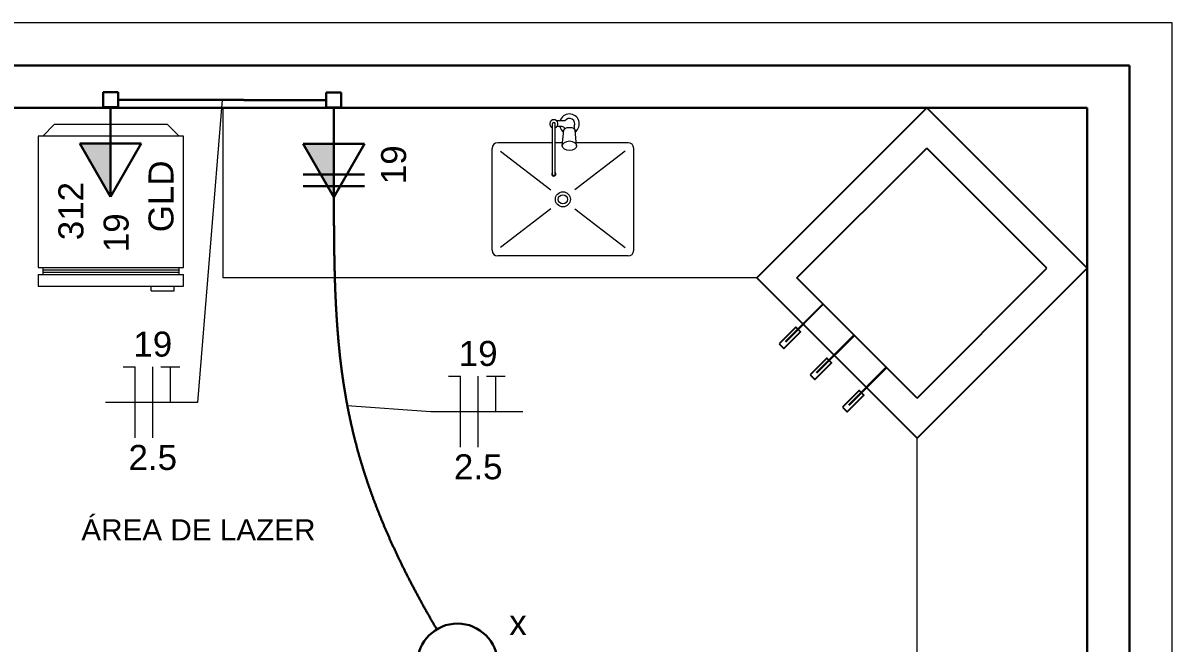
# Model space of a CAD drawing. Header units: millimetres. Extents: x 0 to 55.3, y 20.8 to 61.4.
# Drawn here: x 10.944 to 15, y 51.887 to 54.075 of the extents above; entities that cross this region are included whole.
import ezdxf

# ---------------------------------------------------------------- set-up
doc = ezdxf.new("R2010")
doc.units = ezdxf.units.MM
for name, color, linetype, lineweight in [('08', 8, 'Continuous', 5), ('ARQ_-_ALV_5', 1, 'Continuous', 30), ('ARQ_-_TXT__15', 54, 'Continuous', 5), ('EL-Condutos', 4, 'Continuous', 30), ('EL-Fios', 2, 'Continuous', 20), ('EL-Pontos', 1, 'Continuous', 30), ('EL-Textos_fios', 2, 'Continuous', 20), ('EL-Textos_pontos', 2, 'Continuous', 30), ('LOTE', 7, 'Continuous', 20), ('P-SIMBOL', 3, 'Continuous', 30)]:
    doc.layers.add(name, color=color, linetype=linetype, lineweight=lineweight)
doc.styles.add('Arial', font='Arial')
doc.styles.add('simplex', font='Arial')

msp = doc.modelspace()

# ---------------------------------------------------------------- hatches: boundary and pattern name
at = {"layer": 'EL-Pontos', "linetype": 'Continuous'}
msp.add_hatch(color=5, dxfattribs=at).paths.add_polyline_path([(12.041502, 53.648649), (12.041502, 53.461149), (11.933252, 53.648649)])
at = {"layer": 'P-SIMBOL', "linetype": 'Continuous'}
msp.add_hatch(color=256, dxfattribs=at).paths.add_polyline_path([(11.253602, 53.649749), (11.253602, 53.462249), (11.145352, 53.649749)])

# ---------------------------------------------------------------- linework, layer by layer
at = {"color": 1}
for p, q in [((13.534502, 53.175499), (14.134502, 53.775499)), ((14.700002, 53.209999), (14.134502, 53.775499)), ((13.675502, 53.175499), (14.134502, 53.633999)), ((14.558502, 53.209999), (14.134502, 53.633999)), ((14.100002, 52.609999), (13.534502, 53.175499)), ((14.100002, 52.750999), (13.675502, 53.175499)), ((14.100002, 52.750999), (14.558502, 53.209999)), ((14.100002, 52.609999), (14.700002, 53.209999)), ((13.635502, 52.951499), (13.768002, 53.083499)), ((13.637002, 52.949999), (13.769002, 53.082499)), ((13.745502, 52.841499), (13.877502, 52.973499)), ((13.746502, 52.840499), (13.879002, 52.972499)), ((13.859002, 52.727499), (13.991502, 52.859999)), ((13.860502, 52.726499), (13.992502, 52.858499))]:
    msp.add_line(p, q, dxfattribs=at)
at = {"color": 1, "flags": 128}
for points in [[(13.613002, 52.942999), (13.630002, 52.926499), (13.688502, 52.985499), (13.672002, 53.001999), (13.613002, 52.942999)], [(13.723002, 52.833499), (13.739502, 52.816499), (13.798502, 52.875499), (13.782002, 52.891999), (13.723002, 52.833499)], [(13.837002, 52.719499), (13.853502, 52.702999), (13.912502, 52.761999), (13.896002, 52.778499), (13.837002, 52.719499)]]:
    msp.add_lwpolyline(points, close=True, dxfattribs=at)
at = {"layer": '08'}
for p, q in [((11.650002, 53.775499), (11.650002, 53.175499)), ((11.014002, 53.675999), (11.054502, 53.716999)), ((11.454502, 53.716999), (11.054502, 53.716999)), ((11.495502, 53.675999), (11.454502, 53.716999)), ((12.813002, 53.552999), (12.813002, 53.719499)), ((12.823002, 53.552999), (12.823002, 53.719499)), ((12.857502, 53.729999), (12.828002, 53.729999)), ((12.847002, 53.709999), (12.829502, 53.709999)), ((12.848002, 53.641999), (12.853002, 53.697499)), ((12.890002, 53.710499), (12.890002, 53.701999)), ((12.898002, 53.641999), (12.893002, 53.697499)), ((11.511502, 53.675999), (10.997502, 53.675999)), ((10.997502, 53.675999), (10.997502, 53.211999)), ((11.511502, 53.211999), (11.511502, 53.675999)), ((12.600002, 53.552999), (12.600002, 53.632999)), ((12.813002, 53.652999), (12.620002, 53.652999)), ((12.630002, 53.622999), (12.807502, 53.485999)), ((12.849002, 53.652999), (12.823002, 53.652999)), ((13.070002, 53.622999), (12.892502, 53.485999)), ((13.080002, 53.652999), (12.897002, 53.652999)), ((13.100002, 53.552999), (13.100002, 53.632999)), ((12.600002, 53.272999), (12.600002, 53.552999)), ((12.813002, 53.541999), (12.813002, 53.552999)), ((12.823002, 53.541999), (12.823002, 53.552999)), ((13.100002, 53.272999), (13.100002, 53.552999)), ((12.807502, 53.419999), (12.630002, 53.282999)), ((12.892502, 53.419999), (13.070002, 53.282999)), ((13.080002, 53.252999), (12.620002, 53.252999)), ((10.997502, 53.211999), (11.511502, 53.211999)), ((11.014002, 53.211999), (11.014002, 53.187499)), ((11.495502, 53.187499), (11.495502, 53.211999)), ((10.997502, 53.187499), (10.997502, 53.146999)), ((10.997502, 53.187499), (11.511502, 53.187499)), ((11.014002, 53.203999), (11.495502, 53.203999)), ((11.014002, 53.195999), (11.495502, 53.195999)), ((11.511502, 53.146999), (11.511502, 53.187499)), ((13.534502, 53.175499), (11.650002, 53.175499)), ((10.997502, 53.146999), (11.511502, 53.146999)), ((11.396502, 53.130499), (11.396502, 53.146999)), ((11.396502, 53.130499), (11.478002, 53.130499)), ((11.478002, 53.130499), (11.478002, 53.146999)), ((14.100002, 50.575499), (14.100002, 52.609999))]:
    msp.add_line(p, q, dxfattribs=at)
at = {"layer": '08', "flags": 128}
msp.add_lwpolyline([(12.853002, 53.697499), (12.854502, 53.700499), (12.859002, 53.703999), (12.865002, 53.705999), (12.873002, 53.706499), (12.881502, 53.705999), (12.887502, 53.703999), (12.892002, 53.700499), (12.893002, 53.697499)], dxfattribs=at)
msp.add_lwpolyline([(12.898002, 53.641999), (12.896502, 53.635999), (12.891002, 53.629999), (12.883002, 53.626499), (12.873002, 53.624999), (12.863502, 53.626499), (12.855502, 53.629999), (12.850002, 53.635999), (12.848002, 53.641999), (12.850002, 53.647999), (12.855502, 53.653999), (12.863502, 53.657499), (12.873002, 53.658999), (12.883002, 53.657499), (12.891002, 53.653999), (12.896502, 53.647999), (12.898002, 53.641999)], close=True, dxfattribs=at)
at = {"layer": '08'}
for radius in [0.026585, 0.016269]:
    msp.add_circle((12.850002, 53.452999), radius, dxfattribs=at)
for centre, radius, start, end in [((12.873002, 53.719499), 0.034927, 306.17, 162.257), ((12.873002, 53.719499), 0.018907, 332.737, 145.738), ((12.818002, 53.719499), 0.014507, 290.161, 249.839), ((12.818002, 53.719499), 0.005, 0.003727, 179.996), ((12.873002, 53.719499), 0.034927, 195.537, 233.999), ((12.847002, 53.699999), 0.01, 12.8285, 90), ((12.620002, 53.632999), 0.02, 90, 180), ((13.080002, 53.632999), 0.02, 0, 90), ((12.818002, 53.541999), 0.007379, 132.656, 47.3441), ((12.818002, 53.541999), 0.005, 179.994, 0.006475), ((12.620002, 53.272999), 0.02, 180, 270), ((13.080002, 53.272999), 0.02, 270, 0)]:
    msp.add_arc(centre, radius, start, end, dxfattribs=at)
at = {"layer": 'ARQ_-_ALV_5'}
for p, q in [((14.850002, 53.925499), (10.700002, 53.925499)), ((14.850002, 53.925499), (14.850002, 50.425499)), ((10.850002, 53.775499), (14.700002, 53.775499)), ((14.700002, 50.575499), (14.700002, 53.775499))]:
    msp.add_line(p, q, dxfattribs=at)
at = {"layer": 'EL-Condutos', "linetype": 'Continuous', "flags": 128}
for points in [[(11.280545, 53.804261), (11.280693, 53.804261), (11.281124, 53.80426), (11.281818, 53.80426), (11.282757, 53.804258), (11.283921, 53.804257), (11.285291, 53.804255), (11.286848, 53.804252), (11.288571, 53.80425), (11.290443, 53.804247), (11.292443, 53.804245), (11.294553, 53.804242), (11.296752, 53.804239), (11.299023, 53.804235), (11.301344, 53.804232), (11.303699, 53.804229), (11.306066, 53.804226), (11.308426, 53.804222), (11.310761, 53.804219), (11.313051, 53.804216), (11.315277, 53.804213), (11.317294, 53.80421), (11.319243, 53.804207), (11.321127, 53.804205), (11.322952, 53.804202), (11.324722, 53.8042), (11.326442, 53.804197), (11.328116, 53.804195), (11.32975, 53.804193), (11.331347, 53.80419), (11.332913, 53.804188), (11.334453, 53.804186), (11.335971, 53.804184), (11.337471, 53.804182), (11.338959, 53.80418), (11.340439, 53.804178), (11.341916, 53.804176), (11.343394, 53.804174), (11.344879, 53.804171), (11.346374, 53.804169), (11.347886, 53.804167), (11.349323, 53.804165), (11.350777, 53.804163), (11.352247, 53.804161), (11.353732, 53.804159), (11.355229, 53.804157), (11.356739, 53.804155), (11.35826, 53.804153), (11.359791, 53.804151), (11.361331, 53.804148), (11.362879, 53.804146), (11.364433, 53.804144), (11.365992, 53.804142), (11.367556, 53.80414), (11.369122, 53.804138), (11.370691, 53.804135), (11.37226, 53.804133), (11.373829, 53.804131), (11.375396, 53.804129), (11.376961, 53.804127), (11.378522, 53.804124), (11.379986, 53.804122), (11.381446, 53.80412), (11.382901, 53.804118), (11.384354, 53.804116), (11.385803, 53.804114), (11.387249, 53.804112), (11.388692, 53.80411), (11.390133, 53.804108), (11.391572, 53.804106), (11.393009, 53.804104), (11.394445, 53.804102), (11.395879, 53.8041), (11.397312, 53.804098), (11.398744, 53.804096), (11.400176, 53.804094), (11.401608, 53.804092), (11.403039, 53.80409), (11.404471, 53.804088), (11.405904, 53.804086), (11.407338, 53.804084), (11.40869, 53.804082), (11.410042, 53.80408), (11.411396, 53.804078), (11.41275, 53.804077), (11.414106, 53.804075), (11.415462, 53.804073), (11.416819, 53.804071), (11.418176, 53.804069), (11.419534, 53.804067), (11.420892, 53.804065), (11.422251, 53.804063), (11.42361, 53.804061), (11.424969, 53.804059), (11.426328, 53.804057), (11.427688, 53.804056), (11.429048, 53.804054), (11.430407, 53.804052), (11.431767, 53.80405), (11.433126, 53.804048), (11.434485, 53.804046), (11.435768, 53.804044), (11.437051, 53.804042), (11.438333, 53.804041), (11.439615, 53.804039), (11.440897, 53.804037), (11.442179, 53.804035), (11.443461, 53.804033), (11.444742, 53.804032), (11.446024, 53.80403), (11.447305, 53.804028), (11.448586, 53.804026), (11.449867, 53.804024), (11.451148, 53.804023), (11.452429, 53.804021), (11.45371, 53.804019), (11.454991, 53.804017), (11.456272, 53.804015), (11.457553, 53.804014), (11.458834, 53.804012), (11.460115, 53.80401), (11.461328, 53.804008), (11.462541, 53.804007), (11.463754, 53.804005), (11.464967, 53.804003), (11.46618, 53.804002), (11.467393, 53.804), (11.468607, 53.803998), (11.46982, 53.803996), (11.471033, 53.803995), (11.472246, 53.803993), (11.47346, 53.803991), (11.474673, 53.80399), (11.475887, 53.803988), (11.4771, 53.803986), (11.478313, 53.803985), (11.479527, 53.803983), (11.48074, 53.803981), (11.481953, 53.803979), (11.483167, 53.803978), (11.48438, 53.803976), (11.485533, 53.803974), (11.486685, 53.803973), (11.487838, 53.803971), (11.488991, 53.803969), (11.490143, 53.803968), (11.491296, 53.803966), (11.492448, 53.803965), (11.493601, 53.803963), (11.494753, 53.803961), (11.495906, 53.80396), (11.497059, 53.803958), (11.498211, 53.803956), (11.499364, 53.803955), (11.500516, 53.803953), (11.501669, 53.803952), (11.502821, 53.80395), (11.503974, 53.803948), (11.505126, 53.803947), (11.506279, 53.803945), (11.507431, 53.803943), (11.508531, 53.803942), (11.50963, 53.80394), (11.51073, 53.803939), (11.511829, 53.803937), (11.512929, 53.803936), (11.514028, 53.803934), (11.515128, 53.803933), (11.516227, 53.803931), (11.517326, 53.803929), (11.518426, 53.803928), (11.519525, 53.803926), (11.520625, 53.803925), (11.521724, 53.803923), (11.522824, 53.803922), (11.523923, 53.80392), (11.525023, 53.803919), (11.526122, 53.803917), (11.527222, 53.803915), (11.528321, 53.803914), (11.529421, 53.803912), (11.530475, 53.803911), (11.531529, 53.803909), (11.532583, 53.803908), (11.533636, 53.803906), (11.53469, 53.803905), (11.535744, 53.803903), (11.536798, 53.803902), (11.537852, 53.8039), (11.538906, 53.803899), (11.53996, 53.803897), (11.541014, 53.803896), (11.542068, 53.803894), (11.543122, 53.803893), (11.544176, 53.803891), (11.54523, 53.80389), (11.546284, 53.803888), (11.547338, 53.803887), (11.548392, 53.803885), (11.549446, 53.803884), (11.5505, 53.803882), (11.551516, 53.803881), (11.552532, 53.80388), (11.553548, 53.803878), (11.554564, 53.803877), (11.55558, 53.803875), (11.556596, 53.803874), (11.557612, 53.803872), (11.558628, 53.803871), (11.559644, 53.803869), (11.56066, 53.803868), (11.561676, 53.803866), (11.562692, 53.803865), (11.563708, 53.803864), (11.564724, 53.803862), (11.56574, 53.803861), (11.566756, 53.803859), (11.567772, 53.803858), (11.568788, 53.803856), (11.569804, 53.803855), (11.57082, 53.803853), (11.571806, 53.803852), (11.572792, 53.803851), (11.573777, 53.803849), (11.574763, 53.803848), (11.575749, 53.803846), (11.576734, 53.803845), (11.57772, 53.803844), (11.578706, 53.803842), (11.579692, 53.803841), (11.580677, 53.803839), (11.581663, 53.803838), (11.582649, 53.803837), (11.583634, 53.803835), (11.58462, 53.803834), (11.585606, 53.803832), (11.586591, 53.803831), (11.587577, 53.803829), (11.588563, 53.803828), (11.589548, 53.803827), (11.590534, 53.803825), (11.591497, 53.803824), (11.59246, 53.803822), (11.593423, 53.803821), (11.594386, 53.80382), (11.595349, 53.803818), (11.596312, 53.803817), (11.597275, 53.803816), (11.598238, 53.803814), (11.599201, 53.803813), (11.600163, 53.803811), (11.601126, 53.80381), (11.602089, 53.803809), (11.603052, 53.803807), (11.604015, 53.803806), (11.604978, 53.803804), (11.605941, 53.803803), (11.606904, 53.803802), (11.607867, 53.8038), (11.60883, 53.803799), (11.609793, 53.803797), (11.610741, 53.803796), (11.611688, 53.803795), (11.612636, 53.803793), (11.613584, 53.803792), (11.614532, 53.803791), (11.615479, 53.803789), (11.616427, 53.803788), (11.617375, 53.803787), (11.618323, 53.803785), (11.61927, 53.803784), (11.620218, 53.803782), (11.621166, 53.803781), (11.622114, 53.80378), (11.623062, 53.803778), (11.624009, 53.803777), (11.624957, 53.803776), (11.625905, 53.803774), (11.626853, 53.803773), (11.6278, 53.803771), (11.628748, 53.80377), (11.629688, 53.803769), (11.630628, 53.803767), (11.631569, 53.803766), (11.632509, 53.803765), (11.633449, 53.803763), (11.634389, 53.803762), (11.635329, 53.80376), (11.63627, 53.803759), (11.63721, 53.803758), (11.63815, 53.803756), (11.63909, 53.803755), (11.64003, 53.803754), (11.64097, 53.803752), (11.641911, 53.803751), (11.642851, 53.80375), (11.643791, 53.803748), (11.644731, 53.803747), (11.645671, 53.803745), (11.646611, 53.803744), (11.647552, 53.803743), (11.648492, 53.803741), (11.649432, 53.80374), (11.650372, 53.803739), (11.651312, 53.803737), (11.652253, 53.803736), (11.653193, 53.803734), (11.654133, 53.803733), (11.655073, 53.803732), (11.656013, 53.80373), (11.656953, 53.803729), (11.657894, 53.803728), (11.658834, 53.803726), (11.659774, 53.803725), (11.660714, 53.803723), (11.661654, 53.803722), (11.662595, 53.803721), (11.663535, 53.803719), (11.664475, 53.803718), (11.665415, 53.803717), (11.666355, 53.803715), (11.667303, 53.803714), (11.668251, 53.803712), (11.669199, 53.803711), (11.670146, 53.80371), (11.671094, 53.803708), (11.672042, 53.803707), (11.67299, 53.803705), (11.673937, 53.803704), (11.674885, 53.803703), (11.675833, 53.803701), (11.676781, 53.8037), (11.677728, 53.803698), (11.678676, 53.803697), (11.679624, 53.803696), (11.680572, 53.803694), (11.681519, 53.803693), (11.682467, 53.803691), (11.683415, 53.80369), (11.684363, 53.803689), (11.68531, 53.803687), (11.686273, 53.803686), (11.687236, 53.803684), (11.688199, 53.803683), (11.689162, 53.803682), (11.690125, 53.80368), (11.691088, 53.803679), (11.692051, 53.803677), (11.693014, 53.803676), (11.693977, 53.803674), (11.69494, 53.803673), (11.695903, 53.803672), (11.696866, 53.80367), (11.697829, 53.803669), (11.698792, 53.803667), (11.699754, 53.803666), (11.700717, 53.803664), (11.70168, 53.803663), (11.702643, 53.803662), (11.703606, 53.80366), (11.704569, 53.803659), (11.705555, 53.803657), (11.706541, 53.803656), (11.707526, 53.803654), (11.708512, 53.803653), (11.709498, 53.803651), (11.710483, 53.80365), (11.711469, 53.803649), (11.712455, 53.803647), (11.71344, 53.803646), (11.714426, 53.803644), (11.715412, 53.803643), (11.716397, 53.803641), (11.717383, 53.80364), (11.718369, 53.803638), (11.719354, 53.803637), (11.72034, 53.803635), (11.721326, 53.803634), (11.722312, 53.803632), (11.723297, 53.803631), (11.724283, 53.803629), (11.725299, 53.803628), (11.726315, 53.803626), (11.727331, 53.803625), (11.728347, 53.803623), (11.729363, 53.803622), (11.730379, 53.80362), (11.731395, 53.803619), (11.732411, 53.803617), (11.733427, 53.803616), (11.734443, 53.803614), (11.735459, 53.803613), (11.736475, 53.803611), (11.737491, 53.80361), (11.738507, 53.803608), (11.739523, 53.803607), (11.740539, 53.803605), (11.741555, 53.803604), (11.742571, 53.803602), (11.743588, 53.803601), (11.744604, 53.803599), (11.745657, 53.803598), (11.746711, 53.803596), (11.747765, 53.803594), (11.748819, 53.803593), (11.749873, 53.803591), (11.750927, 53.80359), (11.751981, 53.803588), (11.753035, 53.803586), (11.754089, 53.803585), (11.755143, 53.803583), (11.756197, 53.803582), (11.757251, 53.80358), (11.758305, 53.803579), (11.759359, 53.803577), (11.760413, 53.803575), (11.761467, 53.803574), (11.762521, 53.803572), (11.763575, 53.803571), (11.764629, 53.803569), (11.765683, 53.803568), (11.766782, 53.803566), (11.767882, 53.803564), (11.768981, 53.803563), (11.770081, 53.803561), (11.77118, 53.803559), (11.772279, 53.803558), (11.773379, 53.803556), (11.774478, 53.803554), (11.775578, 53.803553), (11.776677, 53.803551), (11.777777, 53.803549), (11.778876, 53.803548), (11.779976, 53.803546), (11.781075, 53.803544), (11.782175, 53.803543), (11.783274, 53.803541), (11.784374, 53.803539), (11.785473, 53.803538), (11.786573, 53.803536), (11.787672, 53.803534), (11.788824, 53.803533), (11.789977, 53.803531), (11.79113, 53.803529), (11.792282, 53.803527), (11.793435, 53.803526), (11.794587, 53.803524), (11.79574, 53.803522), (11.796892, 53.803521), (11.798045, 53.803519), (11.799197, 53.803517), (11.80035, 53.803515), (11.801502, 53.803514), (11.802655, 53.803512), (11.803808, 53.80351), (11.80496, 53.803508), (11.806113, 53.803507), (11.807265, 53.803505), (11.808418, 53.803503), (11.809571, 53.803501), (11.810723, 53.8035), (11.811937, 53.803498), (11.81315, 53.803496), (11.814363, 53.803494), (11.815577, 53.803492), (11.81679, 53.80349), (11.818003, 53.803489), (11.819217, 53.803487), (11.82043, 53.803485), (11.821643, 53.803483), (11.822857, 53.803481), (11.82407, 53.803479), (11.825283, 53.803478), (11.826497, 53.803476), (11.82771, 53.803474), (11.828923, 53.803472), (11.830136, 53.80347), (11.831349, 53.803468), (11.832562, 53.803467), (11.833775, 53.803465), (11.834988, 53.803463), (11.836269, 53.803461), (11.83755, 53.803459), (11.838831, 53.803457), (11.840112, 53.803455), (11.841393, 53.803453), (11.842674, 53.803451), (11.843955, 53.803449), (11.845236, 53.803447), (11.846517, 53.803445), (11.847798, 53.803444), (11.84908, 53.803442), (11.850361, 53.80344), (11.851643, 53.803438), (11.852924, 53.803436), (11.854206, 53.803434), (11.855488, 53.803432), (11.85677, 53.80343), (11.858053, 53.803428), (11.859335, 53.803426), (11.860618, 53.803424), (11.861977, 53.803422), (11.863337, 53.80342), (11.864696, 53.803418), (11.866056, 53.803416), (11.867415, 53.803414), (11.868775, 53.803412), (11.870134, 53.80341), (11.871494, 53.803408), (11.872853, 53.803406), (11.874211, 53.803403), (11.87557, 53.803401), (11.876927, 53.803399), (11.878285, 53.803397), (11.879641, 53.803395), (11.880997, 53.803393), (11.882353, 53.803391), (11.883707, 53.803389), (11.885061, 53.803387), (11.886414, 53.803385), (11.887765, 53.803383), (11.889199, 53.803381), (11.890632, 53.803379), (11.892064, 53.803376), (11.893496, 53.803374), (11.894927, 53.803372), (11.896359, 53.80337), (11.897791, 53.803368), (11.899225, 53.803365), (11.900659, 53.803363), (11.902094, 53.803361), (11.903531, 53.803359), (11.90497, 53.803357), (11.906411, 53.803355), (11.907854, 53.803352), (11.9093, 53.80335), (11.910749, 53.803348), (11.912202, 53.803346), (11.913658, 53.803344), (11.915118, 53.803341), (11.916581, 53.803339), (11.918142, 53.803337), (11.919707, 53.803334), (11.921274, 53.803332), (11.922843, 53.80333), (11.924413, 53.803327), (11.925981, 53.803325), (11.927548, 53.803322), (11.929111, 53.80332), (11.930671, 53.803318), (11.932224, 53.803315), (11.933772, 53.803313), (11.935312, 53.803311), (11.936843, 53.803308), (11.938364, 53.803306), (11.939874, 53.803304), (11.941372, 53.803301), (11.942856, 53.803299), (11.944326, 53.803297), (11.94578, 53.803295), (11.947218, 53.803292), (11.948729, 53.80329), (11.950225, 53.803288), (11.951709, 53.803286), (11.953188, 53.803283), (11.954664, 53.803281), (11.956144, 53.803279), (11.957632, 53.803277), (11.959133, 53.803274), (11.96065, 53.803272), (11.96219, 53.80327), (11.963756, 53.803267), (11.965354, 53.803265), (11.966987, 53.803262), (11.968662, 53.80326), (11.970381, 53.803257), (11.972151, 53.803255), (11.973976, 53.803252), (11.97586, 53.803249), (11.977809, 53.803246), (11.979826, 53.803243), (11.982052, 53.803239), (11.984342, 53.803236), (11.986677, 53.803232), (11.989038, 53.803229), (11.991405, 53.803225), (11.993759, 53.803222), (11.996081, 53.803218), (11.998351, 53.803215), (12.000551, 53.803211), (12.00266, 53.803208), (12.004661, 53.803205), (12.006532, 53.803202), (12.008256, 53.8032), (12.009812, 53.803197), (12.011182, 53.803195), (12.012346, 53.803193), (12.013285, 53.803192), (12.01398, 53.803191), (12.014411, 53.80319), (12.014559, 53.80319)], [(12.404496, 51.935691), (12.404352, 51.935939), (12.403935, 51.936659), (12.403263, 51.937821), (12.402354, 51.939393), (12.401227, 51.941341), (12.399902, 51.943634), (12.398396, 51.94624), (12.39673, 51.949128), (12.394921, 51.952264), (12.392988, 51.955617), (12.39095, 51.959154), (12.388827, 51.962844), (12.386636, 51.966655), (12.384396, 51.970554), (12.382127, 51.97451), (12.379846, 51.97849), (12.377574, 51.982462), (12.375328, 51.986395), (12.373128, 51.990255), (12.370992, 51.994012), (12.369004, 51.997516), (12.367089, 52.000902), (12.365242, 52.004177), (12.363459, 52.00735), (12.361733, 52.010429), (12.360061, 52.013422), (12.358438, 52.016337), (12.356859, 52.019183), (12.355319, 52.021966), (12.353814, 52.024697), (12.352338, 52.027382), (12.350888, 52.030031), (12.349457, 52.03265), (12.348043, 52.035249), (12.346639, 52.037835), (12.345241, 52.040416), (12.343844, 52.043001), (12.342444, 52.045599), (12.341035, 52.048216), (12.339614, 52.050861), (12.338224, 52.053451), (12.336819, 52.056072), (12.335399, 52.058723), (12.333967, 52.061401), (12.332523, 52.064106), (12.331069, 52.066834), (12.329605, 52.069583), (12.328133, 52.072352), (12.326655, 52.075138), (12.325171, 52.07794), (12.323682, 52.080755), (12.32219, 52.083581), (12.320697, 52.086416), (12.319203, 52.089258), (12.317709, 52.092105), (12.316217, 52.094955), (12.314728, 52.097805), (12.313244, 52.100655), (12.311765, 52.103501), (12.310292, 52.106342), (12.308875, 52.109083), (12.307465, 52.111819), (12.306061, 52.114548), (12.304664, 52.117272), (12.303274, 52.119991), (12.301889, 52.122706), (12.30051, 52.125417), (12.299136, 52.128125), (12.297767, 52.13083), (12.296403, 52.133533), (12.295043, 52.136234), (12.293688, 52.138934), (12.292336, 52.141633), (12.290988, 52.144332), (12.289644, 52.147032), (12.288302, 52.149733), (12.286963, 52.152435), (12.285626, 52.155139), (12.284291, 52.157846), (12.282958, 52.160556), (12.281668, 52.163185), (12.280379, 52.165817), (12.279092, 52.168452), (12.277807, 52.171091), (12.276523, 52.173732), (12.275242, 52.176376), (12.273962, 52.179023), (12.272684, 52.181672), (12.271408, 52.184323), (12.270135, 52.186977), (12.268864, 52.189633), (12.267595, 52.19229), (12.266329, 52.19495), (12.265065, 52.197611), (12.263804, 52.200274), (12.262545, 52.202938), (12.26129, 52.205604), (12.260037, 52.20827), (12.258788, 52.210938), (12.257541, 52.213607), (12.256335, 52.216197), (12.255131, 52.218788), (12.253931, 52.22138), (12.252733, 52.223972), (12.251539, 52.226566), (12.250347, 52.22916), (12.249158, 52.231756), (12.247973, 52.234352), (12.24679, 52.236949), (12.24561, 52.239548), (12.244433, 52.242147), (12.24326, 52.244748), (12.242088, 52.247349), (12.24092, 52.249952), (12.239755, 52.252556), (12.238593, 52.255162), (12.237433, 52.257768), (12.236277, 52.260376), (12.235123, 52.262986), (12.233972, 52.265596), (12.232856, 52.268135), (12.231743, 52.270676), (12.230632, 52.273218), (12.229524, 52.275761), (12.228419, 52.278306), (12.227317, 52.280852), (12.226217, 52.283399), (12.22512, 52.285947), (12.224026, 52.288497), (12.222935, 52.291048), (12.221847, 52.2936), (12.220761, 52.296154), (12.219678, 52.298709), (12.218599, 52.301265), (12.217522, 52.303822), (12.216448, 52.306381), (12.215377, 52.308941), (12.214309, 52.311502), (12.213244, 52.314064), (12.212182, 52.316627), (12.21115, 52.319125), (12.210121, 52.321624), (12.209095, 52.324124), (12.208072, 52.326626), (12.207052, 52.329128), (12.206035, 52.331632), (12.20502, 52.334136), (12.204009, 52.336642), (12.203, 52.339149), (12.201995, 52.341657), (12.200992, 52.344167), (12.199992, 52.346677), (12.198995, 52.349189), (12.198001, 52.351702), (12.19701, 52.354215), (12.196022, 52.356731), (12.195037, 52.359247), (12.194055, 52.361764), (12.193076, 52.364283), (12.1921, 52.366803), (12.19115, 52.369263), (12.190203, 52.371725), (12.189259, 52.374188), (12.188318, 52.376652), (12.187379, 52.379117), (12.186444, 52.381583), (12.185511, 52.38405), (12.184582, 52.386518), (12.183655, 52.388988), (12.182731, 52.391458), (12.18181, 52.39393), (12.180893, 52.396403), (12.179978, 52.398877), (12.179066, 52.401352), (12.178157, 52.403828), (12.177251, 52.406305), (12.176348, 52.408783), (12.175448, 52.411263), (12.174551, 52.413743), (12.173657, 52.416225), (12.172786, 52.418653), (12.171917, 52.421083), (12.171051, 52.423514), (12.170188, 52.425946), (12.169328, 52.428379), (12.168471, 52.430813), (12.167617, 52.433248), (12.166766, 52.435684), (12.165918, 52.438121), (12.165073, 52.440559), (12.16423, 52.442998), (12.163391, 52.445438), (12.162555, 52.447879), (12.161721, 52.450321), (12.160891, 52.452765), (12.160064, 52.455209), (12.159239, 52.457654), (12.158418, 52.4601), (12.1576, 52.462548), (12.156784, 52.464996), (12.155988, 52.467398), (12.155194, 52.469801), (12.154403, 52.472205), (12.153615, 52.47461), (12.15283, 52.477016), (12.152048, 52.479423), (12.151269, 52.481831), (12.150493, 52.484239), (12.14972, 52.486649), (12.14895, 52.48906), (12.148183, 52.491472), (12.147418, 52.493884), (12.146657, 52.496298), (12.145899, 52.498712), (12.145143, 52.501128), (12.144391, 52.503544), (12.143642, 52.505961), (12.142895, 52.50838), (12.142152, 52.510799), (12.141412, 52.513219), (12.140687, 52.515599), (12.139965, 52.517981), (12.139245, 52.520363), (12.138529, 52.522747), (12.137816, 52.525131), (12.137105, 52.527516), (12.136398, 52.529902), (12.135693, 52.532288), (12.134992, 52.534676), (12.134293, 52.537064), (12.133597, 52.539454), (12.132905, 52.541844), (12.132215, 52.544235), (12.131528, 52.546627), (12.130844, 52.54902), (12.130163, 52.551413), (12.129485, 52.553808), (12.128811, 52.556203), (12.128139, 52.558599), (12.12747, 52.560996), (12.126813, 52.56336), (12.126159, 52.565726), (12.125508, 52.568091), (12.12486, 52.570458), (12.124215, 52.572826), (12.123573, 52.575194), (12.122934, 52.577563), (12.122297, 52.579933), (12.121664, 52.582303), (12.121033, 52.584675), (12.120406, 52.587047), (12.119781, 52.58942), (12.119159, 52.591793), (12.11854, 52.594168), (12.117924, 52.596543), (12.117311, 52.598919), (12.116701, 52.601296), (12.116094, 52.603673), (12.11549, 52.606052), (12.114889, 52.608431), (12.114297, 52.610784), (12.113708, 52.613137), (12.113122, 52.615492), (12.112539, 52.617847), (12.111959, 52.620203), (12.111381, 52.62256), (12.110807, 52.624917), (12.110235, 52.627275), (12.109667, 52.629634), (12.109101, 52.631993), (12.108538, 52.634353), (12.107977, 52.636714), (12.10742, 52.639076), (12.106866, 52.641438), (12.106314, 52.643801), (12.105765, 52.646164), (12.105219, 52.648528), (12.104676, 52.650893), (12.104136, 52.653258), (12.103599, 52.655625), (12.103069, 52.657972), (12.102542, 52.660319), (12.102018, 52.662667), (12.101496, 52.665016), (12.100977, 52.667366), (12.100461, 52.669716), (12.099948, 52.672067), (12.099438, 52.674418), (12.09893, 52.67677), (12.098426, 52.679123), (12.097924, 52.681476), (12.097425, 52.68383), (12.096928, 52.686184), (12.096435, 52.688539), (12.095944, 52.690894), (12.095456, 52.69325), (12.094971, 52.695607), (12.094488, 52.697964), (12.094008, 52.700322), (12.093531, 52.702681), (12.09306, 52.705027), (12.092591, 52.707373), (12.092125, 52.70972), (12.091662, 52.712068), (12.091201, 52.714416), (12.090743, 52.716765), (12.090288, 52.719114), (12.089836, 52.721464), (12.089386, 52.723814), (12.088939, 52.726165), (12.088494, 52.728517), (12.088053, 52.730869), (12.087614, 52.733221), (12.087178, 52.735574), (12.086744, 52.737927), (12.086313, 52.740281), (12.085885, 52.742635), (12.085459, 52.74499), (12.085037, 52.747346), (12.084616, 52.749701), (12.0842, 52.752052), (12.083786, 52.754402), (12.083375, 52.756753), (12.082966, 52.759105), (12.082561, 52.761457), (12.082157, 52.763809), (12.081757, 52.766162), (12.081359, 52.768516), (12.080963, 52.77087), (12.08057, 52.773224), (12.08018, 52.775578), (12.079792, 52.777934), (12.079407, 52.780289), (12.079025, 52.782645), (12.078645, 52.785001), (12.078268, 52.787358), (12.077893, 52.789715), (12.077521, 52.792073), (12.077151, 52.794431), (12.076784, 52.796789), (12.076419, 52.799149), (12.076057, 52.801509), (12.075698, 52.803869), (12.075341, 52.806229), (12.074986, 52.80859), (12.074634, 52.810952), (12.074284, 52.813313), (12.073937, 52.815675), (12.073593, 52.818038), (12.073251, 52.820401), (12.072911, 52.822764), (12.072574, 52.825127), (12.072239, 52.827491), (12.071907, 52.829855), (12.071577, 52.83222), (12.07125, 52.834585), (12.070925, 52.83695), (12.070603, 52.839315), (12.070283, 52.841681), (12.069965, 52.844047), (12.069649, 52.846421), (12.069335, 52.848795), (12.069024, 52.851169), (12.068715, 52.853544), (12.068408, 52.855919), (12.068104, 52.858294), (12.067802, 52.86067), (12.067502, 52.863046), (12.067205, 52.865422), (12.066911, 52.867798), (12.066618, 52.870175), (12.066328, 52.872552), (12.06604, 52.874929), (12.065755, 52.877307), (12.065471, 52.879685), (12.065191, 52.882063), (12.064912, 52.884441), (12.064636, 52.88682), (12.064362, 52.889199), (12.06409, 52.891578), (12.063819, 52.893971), (12.06355, 52.896364), (12.063283, 52.898758), (12.063019, 52.901151), (12.062757, 52.903545), (12.062497, 52.90594), (12.062239, 52.908334), (12.061984, 52.910729), (12.061731, 52.913124), (12.06148, 52.915519), (12.061231, 52.917914), (12.060984, 52.92031), (12.06074, 52.922706), (12.060498, 52.925102), (12.060258, 52.927498), (12.06002, 52.929895), (12.059784, 52.932292), (12.05955, 52.934689), (12.059318, 52.937086), (12.059089, 52.939483), (12.058859, 52.9419), (12.058632, 52.944318), (12.058407, 52.946736), (12.058184, 52.949154), (12.057963, 52.951572), (12.057744, 52.95399), (12.057527, 52.956409), (12.057313, 52.958828), (12.0571, 52.961247), (12.056889, 52.963666), (12.056681, 52.966085), (12.056474, 52.968504), (12.056269, 52.970924), (12.056067, 52.973344), (12.055866, 52.975764), (12.055667, 52.978184), (12.055471, 52.980604), (12.055276, 52.983025), (12.055083, 52.985445), (12.054892, 52.987866), (12.054701, 52.990313), (12.054512, 52.99276), (12.054325, 52.995207), (12.05414, 52.997654), (12.053957, 53.000102), (12.053775, 53.002549), (12.053596, 53.004997), (12.053418, 53.007445), (12.053243, 53.009893), (12.053069, 53.012341), (12.052897, 53.01479), (12.052727, 53.017238), (12.052559, 53.019686), (12.052392, 53.022135), (12.052227, 53.024584), (12.052065, 53.027033), (12.051903, 53.029482), (12.051744, 53.031931), (12.051587, 53.03438), (12.051431, 53.036829), (12.051275, 53.03931), (12.051121, 53.041792), (12.050968, 53.044273), (12.050817, 53.046755), (12.050668, 53.049237), (12.050521, 53.051718), (12.050376, 53.0542), (12.050232, 53.056682), (12.05009, 53.059164), (12.049949, 53.061647), (12.04981, 53.064129), (12.049673, 53.066611), (12.049538, 53.069094), (12.049404, 53.071577), (12.049272, 53.074059), (12.049141, 53.076542), (12.049012, 53.079025), (12.048885, 53.081508), (12.048759, 53.083992), (12.048635, 53.086475), (12.048511, 53.088996), (12.048388, 53.091517), (12.048266, 53.094039), (12.048147, 53.09656), (12.048028, 53.099082), (12.047912, 53.101603), (12.047797, 53.104125), (12.047683, 53.106647), (12.047571, 53.109168), (12.047461, 53.11169), (12.047352, 53.114212), (12.047244, 53.116734), (12.047138, 53.119255), (12.047033, 53.121777), (12.04693, 53.124299), (12.046828, 53.12682), (12.046728, 53.129342), (12.046629, 53.131863), (12.046531, 53.134385), (12.046435, 53.136906), (12.046339, 53.139471), (12.046244, 53.142035), (12.04615, 53.1446), (12.046058, 53.147164), (12.045967, 53.149729), (12.045878, 53.152293), (12.04579, 53.154858), (12.045703, 53.157423), (12.045617, 53.159988), (12.045533, 53.162553), (12.045451, 53.165118), (12.045369, 53.167684), (12.045289, 53.17025), (12.04521, 53.172817), (12.045132, 53.175384), (12.045056, 53.177951), (12.04498, 53.180519), (12.044906, 53.183087), (12.044833, 53.185656), (12.044762, 53.188225), (12.04469, 53.190844), (12.04462, 53.193464), (12.04455, 53.196083), (12.044482, 53.198703), (12.044415, 53.201323), (12.044349, 53.203943), (12.044285, 53.206563), (12.044221, 53.209182), (12.044159, 53.211801), (12.044098, 53.214419), (12.044038, 53.217037), (12.043979, 53.219653), (12.043921, 53.222269), (12.043864, 53.224883), (12.043808, 53.227496), (12.043754, 53.230107), (12.0437, 53.232717), (12.043648, 53.235325), (12.043596, 53.237931), (12.043545, 53.240535), (12.043495, 53.243191), (12.043445, 53.245845), (12.043397, 53.248497), (12.043349, 53.251149), (12.043303, 53.253801), (12.043257, 53.256454), (12.043213, 53.259107), (12.043169, 53.261762), (12.043126, 53.264419), (12.043085, 53.267078), (12.043044, 53.269741), (12.043004, 53.272408), (12.042965, 53.275078), (12.042927, 53.277754), (12.04289, 53.280434), (12.042853, 53.283121), (12.042818, 53.285814), (12.042783, 53.288514), (12.042749, 53.291222), (12.042716, 53.293937), (12.042683, 53.296722), (12.042651, 53.299514), (12.04262, 53.30231), (12.04259, 53.305109), (12.04256, 53.307909), (12.042531, 53.310707), (12.042503, 53.313501), (12.042476, 53.31629), (12.042449, 53.31907), (12.042424, 53.321841), (12.042399, 53.3246), (12.042374, 53.327344), (12.042351, 53.330072), (12.042328, 53.332782), (12.042306, 53.335471), (12.042284, 53.338138), (12.042263, 53.34078), (12.042243, 53.343395), (12.042224, 53.345981), (12.042205, 53.348536), (12.042186, 53.351118), (12.042168, 53.353675), (12.042151, 53.356212), (12.042134, 53.35874), (12.042118, 53.361265), (12.042103, 53.363797), (12.042088, 53.366342), (12.042074, 53.36891), (12.04206, 53.371508), (12.042047, 53.374145), (12.042034, 53.376828), (12.042022, 53.379567), (12.04201, 53.382369), (12.041999, 53.385242), (12.041988, 53.388194), (12.041978, 53.391234), (12.041968, 53.394369), (12.041959, 53.397609), (12.04195, 53.40096), (12.041942, 53.404432), (12.041934, 53.408117), (12.041926, 53.411905), (12.041918, 53.415766), (12.041911, 53.419666), (12.041905, 53.423574), (12.041899, 53.42746), (12.041893, 53.43129), (12.041888, 53.435035), (12.041883, 53.438661), (12.041878, 53.442138), (12.041874, 53.445434), (12.041871, 53.448516), (12.041868, 53.451355), (12.041865, 53.453918), (12.041863, 53.456173), (12.041861, 53.458089), (12.041859, 53.459634), (12.041858, 53.460777), (12.041858, 53.461486), (12.041857, 53.461729)]]:
    msp.add_lwpolyline(points, dxfattribs=at)
at = {"layer": 'EL-Fios'}
for p, q in [((11.298102, 52.861199), (11.339802, 52.861199)), ((11.339802, 52.611199), (11.339802, 52.861199)), ((11.402302, 52.611199), (11.402302, 52.861199)), ((11.431452, 52.861199), (11.498102, 52.861199)), ((11.464802, 52.736199), (11.464802, 52.861199)), ((12.446552, 52.828549), (12.488252, 52.828549)), ((12.488252, 52.578549), (12.488252, 52.828549)), ((12.550752, 52.578549), (12.550752, 52.828549)), ((12.579902, 52.828549), (12.646552, 52.828549)), ((12.613252, 52.703549), (12.613252, 52.828549))]:
    msp.add_line(p, q, dxfattribs=at)
at = {"layer": 'EL-Pontos'}
msp.add_line((12.041502, 53.648649), (12.041502, 53.461149), dxfattribs=at)
at = {"layer": 'EL-Textos_fios'}
for p, q in [((11.647552, 53.803749), (11.560602, 52.736199)), ((11.560602, 52.736199), (11.235602, 52.736199)), ((12.089102, 52.725199), (12.384052, 52.703549)), ((12.384052, 52.703549), (12.709052, 52.703549))]:
    msp.add_line(p, q, dxfattribs=at)
at = {"layer": 'LOTE'}
for p, q in [((15.000002, 54.075499), (0.000002, 54.075499)), ((15.000002, 29.075499), (15.000002, 54.075499)), ((0.150002, 53.925499), (14.850002, 53.925499))]:
    msp.add_line(p, q, dxfattribs=at)
at = {"layer": 'LOTE', "color": 1}
msp.add_line((14.850002, 29.075499), (14.850002, 53.925499), dxfattribs=at)
at = {"layer": 'P-SIMBOL'}
for p, q in [((11.227052, 53.830799), (11.280102, 53.830799)), ((11.227052, 53.777799), (11.227052, 53.830799)), ((11.280102, 53.830799), (11.280102, 53.777799)), ((12.014952, 53.829699), (12.068002, 53.829699)), ((12.014952, 53.776649), (12.014952, 53.829699)), ((12.068002, 53.829699), (12.068002, 53.776649)), ((11.280102, 53.777799), (11.227052, 53.777799)), ((11.253602, 53.649749), (11.253602, 53.777799)), ((12.068002, 53.776649), (12.014952, 53.776649)), ((12.041502, 53.648649), (12.041502, 53.776649)), ((11.253602, 53.462249), (11.145352, 53.649749)), ((11.145352, 53.649749), (11.361852, 53.649749)), ((11.253602, 53.462249), (11.253602, 53.649749)), ((11.361852, 53.649749), (11.253602, 53.462249)), ((12.041502, 53.461149), (11.933252, 53.648649)), ((11.933252, 53.648649), (12.149752, 53.648649)), ((12.149752, 53.648649), (12.041502, 53.461149)), ((11.933252, 53.540199), (12.149752, 53.540199)), ((11.933252, 53.499549), (12.149752, 53.499549))]:
    msp.add_line(p, q, dxfattribs=at)
msp.add_circle((12.478052, 51.814399), 0.14125, dxfattribs=at)

# ---------------------------------------------------------------- texts
at = {"layer": 'ARQ_-_TXT__15', "color": 1, "insert": (11.563502, 52.248749), "char_height": 0.075, "width": 1.17, "attachment_point": 8, "line_spacing_factor": 0.798, "style": 'simplex'}
msp.add_mtext('ÁREA DE LAZER', dxfattribs=at)
at = {"layer": 'EL-Textos_fios', "char_height": 0.08825, "attachment_point": 8, "line_spacing_factor": 0.798, "style": 'Arial'}
for s, insert, width in [('19', (11.402502, 52.896621), 0.2118), ('19', (12.551002, 52.863621), 0.2118), ('2.5', (11.402502, 52.496621), 0.3177), ('2.5', (12.551002, 52.463621), 0.3177)]:
    msp.add_mtext(s, dxfattribs=dict(at, insert=insert, width=width))
at = {"layer": 'EL-Textos_pontos', "char_height": 0.08825, "attachment_point": 8, "rotation": 90.00021, "line_spacing_factor": 0.798, "style": 'Arial'}
for s, insert, width in [('19', (12.297879, 53.574999), 0.2118), ('GLD', (11.476879, 53.463499), 0.3177), ('312', (11.158879, 53.411499), 0.3177), ('19', (11.318379, 53.334999), 0.2118)]:
    msp.add_mtext(s, dxfattribs=dict(at, insert=insert, width=width))
at = {"layer": 'EL-Textos_pontos', "insert": (12.691502, 51.915121), "char_height": 0.08825, "width": 0.1059, "attachment_point": 8, "line_spacing_factor": 0.798, "style": 'Arial'}
msp.add_mtext('x', dxfattribs=at)

doc.saveas('drawing.dxf')
